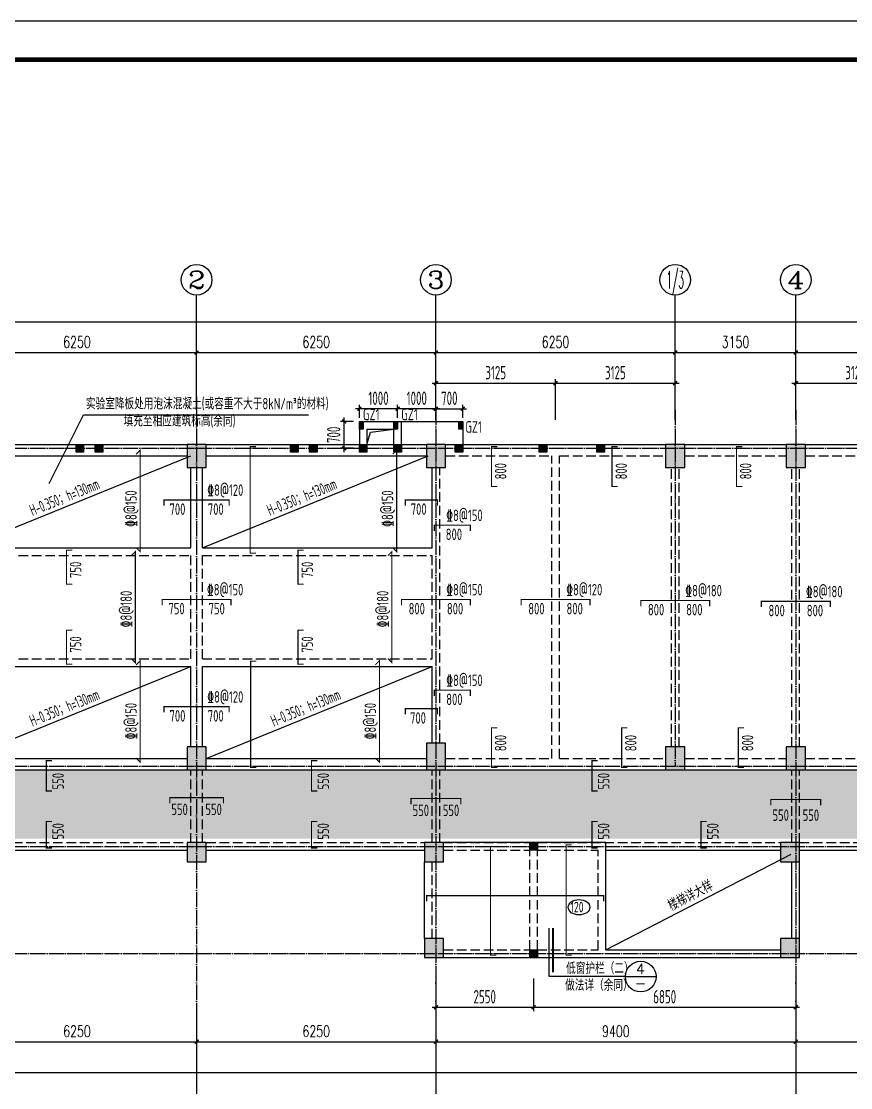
# Model space of a CAD drawing. Extents: x 139600 to 234074, y -135459 to 284050.
# Drawn here: x 151772 to 173433, y 21200 to 49050 of the extents above; entities that cross this region are included whole.
import ezdxf
from ezdxf.enums import TextEntityAlignment as Align

# ---------------------------------------------------------------- set-up
doc = ezdxf.new("R2010")
doc.units = 0
doc.header["$LTSCALE"] = 100
for name, pattern in [('CONTINOUS', [0]), ('DASHED', [0.75, 0.5, -0.25]), ('DOTE', [2.42, 2, -0.2, 0.02, -0.2]), ('HIDDEN', [7, 5, -2])]:
    doc.linetypes.add(name, pattern=pattern)
doc.layers.get('0').update_dxf_attribs({"linetype": 'CONTINUOUS'})
doc.layers.get('Defpoints').update_dxf_attribs({"linetype": 'CONTINUOUS'})
for name, color, linetype in [('AXIS', 3, 'CONTINUOUS'), ('AXIS_TEXT', 7, 'CONTINUOUS'), ('BEAM', 4, 'DASHED'), ('BEAM_CON', 4, 'CONTINUOUS'), ('B挑板&檐线', 6, 'CONTINUOUS'), ('B板筋标注', 7, 'CONTINUOUS'), ('B板细部尺寸标注', 9, 'CONTINUOUS'), ('COLU', 7, 'CONTINUOUS'), ('DOTE', 8, 'DOTE'), ('D大样&索引', 7, 'CONTINUOUS'), ('D洞口边线', 6, 'CONTINUOUS'), ('FSK_FREIN', 2, 'CONTINUOUS'), ('FSK_FTEXT', 4, 'CONTINUOUS'), ('FSK_ZREIN', 1, 'CONTINUOUS'), ('FSK_ZTEXT', 3, 'CONTINUOUS'), ('GZ', 2, 'CONTINUOUS'), ('T模板通用标注', 7, 'CONTINUOUS'), ('图框', 7, 'CONTINUOUS')]:
    doc.layers.add(name, color=color, linetype=linetype)
doc.styles.add('_TCH_AXIS', font='COMPLEX', dxfattribs={"bigfont": 'GBCBIG'})
doc.styles.add('_TCH_DIM', font='tssdeng.shx', dxfattribs={"width": 0.7, "bigfont": '1.shx'})
doc.styles.add('_TCH_DIM_T3', font='simplex_.ttf', dxfattribs={"width": 0.705882, "bigfont": 'GBCBIG'})
doc.styles.add('BW_Rein', font='Tssdeng.shx', dxfattribs={"width": 0.7, "bigfont": 'hztxt.shx'})
doc.styles.add('COMP', font='COMPLEX', dxfattribs={"bigfont": 'hztxt'})
doc.styles.add('COMPLEX', font='COMPLEX')
doc.styles.add('TSSD_Dimension', font='tssdeng.shx', dxfattribs={"width": 0.62, "bigfont": '1.shx'})
doc.styles.add('TSSD_Rein', font='Tssdeng.shx', dxfattribs={"width": 0.7, "bigfont": '1.shx'})
doc.dimstyles.new('_TCH_ARCH&&100', dxfattribs={"dimtxt": 297.5, "dimasz": 100, "dimexe": 250, "dimexo": 300, "dimgap": 126.25, "dimtad": 1, "dimdec": 0, "dimzin": 0, "dimdsep": 46, "dimtxsty": '_TCH_DIM_T3', "dimblk": 'ARCHTICK', "dimcen": 0.09, "dimclrt": 7, "dimazin": 2, "dimtfac": 1, "dimtdec": 0, "dimtix": 1, "dimtmove": 2, "dimatfit": 3, "dimfxl": 1, "dimtolj": 1, "dimtzin": 0, "dimarcsym": 0})
doc.dimstyles.new('TSSD_100_100', dxfattribs={"dimtxt": 350, "dimasz": 100, "dimexe": 100, "dimexo": 250, "dimgap": 100, "dimtad": 1, "dimdec": 0, "dimzin": 0, "dimdsep": 46, "dimtxsty": 'TSSD_Dimension', "dimblk": 'ARCHTICK', "dimblk1": 'ARCHTICK', "dimblk2": 'ARCHTICK', "dimcen": 0, "dimdle": 100, "dimclrt": 7, "dimadec": 0, "dimazin": 0, "dimtfac": 1, "dimtdec": 0, "dimtix": 1, "dimtmove": 2, "dimatfit": 3, "dimfxl": 1, "dimtolj": 1, "dimtzin": 0, "dimarcsym": 0})
doc.dimstyles.new('TSSD_100_100$0', dxfattribs={"dimtxt": 350, "dimasz": 150, "dimexe": 100, "dimexo": 50, "dimgap": 100, "dimtad": 1, "dimdec": 0, "dimzin": 0, "dimdsep": 46, "dimtxsty": 'TSSD_Rein', "dimblk": 'OBLIQUE', "dimcen": 0, "dimdle": 100, "dimclrt": 7, "dimadec": 0, "dimazin": 0, "dimtfac": 1, "dimtdec": 0, "dimtix": 1, "dimtmove": 2, "dimatfit": 3, "dimfxl": 250, "dimtolj": 1, "dimtzin": 0, "dimarcsym": 0})

# ---------------------------------------------------------------- blocks, each defined once
blk = doc.blocks.new('_AXISO')
blk.add_circle((0, 0), 0.5)
at = {"layer": 'AXIS_TEXT', "style": 'COMPLEX', "width": 1.041667}
blk.add_attdef('A', text='', height=0.56, dxfattribs=at).set_placement((-0.25, -0.28), (0.25, -0.28), align=Align.FIT)
blk = doc.blocks.new('_ArchTick')
at = {"color": 0, "linetype": 'ByBlock', "const_width": 0.4}
blk.add_lwpolyline([(-0.5, -0.5), (0.5, 0.5)], dxfattribs=at)
blk = doc.blocks.new('*D161')
at = {"layer": 'AXIS', "color": 0, "lineweight": -2}
for p, q in [((150100, 39200), (150100, 40650)), ((150100, 40400), (156350, 40400)), ((156350, 39200), (156350, 40650))]:
    blk.add_line(p, q, dxfattribs=at)
at = {"layer": 'Defpoints', "color": 0}
for p in [(156350, 40400), (150100, 38900), (156350, 38900)]:
    blk.add_point(p, dxfattribs=at)
at = {"layer": 'AXIS', "color": 0, "lineweight": -2, "xscale": 100, "yscale": 100, "zscale": 100, "rotation": 180}
blk.add_blockref('_ArchTick', (150100, 40400), dxfattribs=at)
at = {"layer": 'AXIS', "color": 0, "lineweight": -2, "xscale": 100, "yscale": 100, "zscale": 100}
blk.add_blockref('_ArchTick', (156350, 40400), dxfattribs=at)
at = {"layer": 'AXIS', "color": 7, "insert": (153225, 40675), "char_height": 297.5, "attachment_point": 5, "style": '_TCH_DIM_T3'}
blk.add_mtext('\\A1;6250', dxfattribs=at)
blk = doc.blocks.new('*D162')
at = {"layer": 'AXIS', "color": 0, "lineweight": -2}
for p, q in [((156350, 39200), (156350, 40650)), ((156350, 40400), (162600, 40400)), ((162600, 39200), (162600, 40650))]:
    blk.add_line(p, q, dxfattribs=at)
at = {"layer": 'Defpoints', "color": 0}
for p in [(162600, 40400), (156350, 38900), (162600, 38900)]:
    blk.add_point(p, dxfattribs=at)
at = {"layer": 'AXIS', "color": 0, "lineweight": -2, "xscale": 100, "yscale": 100, "zscale": 100, "rotation": 180}
blk.add_blockref('_ArchTick', (156350, 40400), dxfattribs=at)
at = {"layer": 'AXIS', "color": 0, "lineweight": -2, "xscale": 100, "yscale": 100, "zscale": 100}
blk.add_blockref('_ArchTick', (162600, 40400), dxfattribs=at)
at = {"layer": 'AXIS', "color": 7, "insert": (159475, 40675), "char_height": 297.5, "attachment_point": 5, "style": '_TCH_DIM_T3'}
blk.add_mtext('\\A1;6250', dxfattribs=at)
blk = doc.blocks.new('*D163')
at = {"layer": 'AXIS', "color": 0, "lineweight": -2}
for p, q in [((162600, 39200), (162600, 40650)), ((162600, 40400), (168850, 40400)), ((168850, 39200), (168850, 40650))]:
    blk.add_line(p, q, dxfattribs=at)
at = {"layer": 'Defpoints', "color": 0}
for p in [(168850, 40400), (162600, 38900), (168850, 38900)]:
    blk.add_point(p, dxfattribs=at)
at = {"layer": 'AXIS', "color": 0, "lineweight": -2, "xscale": 100, "yscale": 100, "zscale": 100, "rotation": 180}
blk.add_blockref('_ArchTick', (162600, 40400), dxfattribs=at)
at = {"layer": 'AXIS', "color": 0, "lineweight": -2, "xscale": 100, "yscale": 100, "zscale": 100}
blk.add_blockref('_ArchTick', (168850, 40400), dxfattribs=at)
at = {"layer": 'AXIS', "color": 7, "insert": (165725, 40675), "char_height": 297.5, "attachment_point": 5, "style": '_TCH_DIM_T3'}
blk.add_mtext('\\A1;6250', dxfattribs=at)
blk = doc.blocks.new('*D164')
at = {"layer": 'AXIS', "color": 0, "lineweight": -2}
for p, q in [((168850, 39200), (168850, 40650)), ((168850, 40400), (172000, 40400)), ((172000, 39200), (172000, 40650))]:
    blk.add_line(p, q, dxfattribs=at)
at = {"layer": 'Defpoints', "color": 0}
for p in [(172000, 40400), (168850, 38900), (172000, 38900)]:
    blk.add_point(p, dxfattribs=at)
at = {"layer": 'AXIS', "color": 0, "lineweight": -2, "xscale": 100, "yscale": 100, "zscale": 100, "rotation": 180}
blk.add_blockref('_ArchTick', (168850, 40400), dxfattribs=at)
at = {"layer": 'AXIS', "color": 0, "lineweight": -2, "xscale": 100, "yscale": 100, "zscale": 100}
blk.add_blockref('_ArchTick', (172000, 40400), dxfattribs=at)
at = {"layer": 'AXIS', "color": 7, "insert": (170425, 40675), "char_height": 297.5, "attachment_point": 5, "style": '_TCH_DIM_T3'}
blk.add_mtext('\\A1;3150', dxfattribs=at)
blk = doc.blocks.new('*D165')
at = {"layer": 'AXIS', "color": 0, "lineweight": -2}
for p, q in [((172000, 39200), (172000, 40650)), ((172000, 40400), (178250, 40400)), ((178250, 39200), (178250, 40650))]:
    blk.add_line(p, q, dxfattribs=at)
at = {"layer": 'Defpoints', "color": 0}
for p in [(178250, 40400), (172000, 38900), (178250, 38900)]:
    blk.add_point(p, dxfattribs=at)
at = {"layer": 'AXIS', "color": 0, "lineweight": -2, "xscale": 100, "yscale": 100, "zscale": 100, "rotation": 180}
blk.add_blockref('_ArchTick', (172000, 40400), dxfattribs=at)
at = {"layer": 'AXIS', "color": 0, "lineweight": -2, "xscale": 100, "yscale": 100, "zscale": 100}
blk.add_blockref('_ArchTick', (178250, 40400), dxfattribs=at)
at = {"layer": 'AXIS', "color": 7, "insert": (175125, 40675), "char_height": 297.5, "attachment_point": 5, "style": '_TCH_DIM_T3'}
blk.add_mtext('\\A1;6250', dxfattribs=at)
blk = doc.blocks.new('*D168')
at = {"layer": 'AXIS', "color": 0, "lineweight": -2}
for p, q in [((150100, 23100), (150100, 22150)), ((156350, 23100), (156350, 22150)), ((150100, 22400), (156350, 22400))]:
    blk.add_line(p, q, dxfattribs=at)
at = {"layer": 'Defpoints', "color": 0}
for p in [(150100, 23400), (156350, 23400), (156350, 22400)]:
    blk.add_point(p, dxfattribs=at)
at = {"layer": 'AXIS', "color": 0, "lineweight": -2, "xscale": 100, "yscale": 100, "zscale": 100, "rotation": 180}
blk.add_blockref('_ArchTick', (150100, 22400), dxfattribs=at)
at = {"layer": 'AXIS', "color": 0, "lineweight": -2, "xscale": 100, "yscale": 100, "zscale": 100}
blk.add_blockref('_ArchTick', (156350, 22400), dxfattribs=at)
at = {"layer": 'AXIS', "color": 7, "insert": (153225, 22675), "char_height": 297.5, "attachment_point": 5, "style": '_TCH_DIM_T3'}
blk.add_mtext('\\A1;6250', dxfattribs=at)
blk = doc.blocks.new('*D169')
at = {"layer": 'AXIS', "color": 0, "lineweight": -2}
for p, q in [((156350, 23100), (156350, 22150)), ((162600, 23100), (162600, 22150)), ((156350, 22400), (162600, 22400))]:
    blk.add_line(p, q, dxfattribs=at)
at = {"layer": 'Defpoints', "color": 0}
for p in [(156350, 23400), (162600, 23400), (162600, 22400)]:
    blk.add_point(p, dxfattribs=at)
at = {"layer": 'AXIS', "color": 0, "lineweight": -2, "xscale": 100, "yscale": 100, "zscale": 100, "rotation": 180}
blk.add_blockref('_ArchTick', (156350, 22400), dxfattribs=at)
at = {"layer": 'AXIS', "color": 0, "lineweight": -2, "xscale": 100, "yscale": 100, "zscale": 100}
blk.add_blockref('_ArchTick', (162600, 22400), dxfattribs=at)
at = {"layer": 'AXIS', "color": 7, "insert": (159475, 22675), "char_height": 297.5, "attachment_point": 5, "style": '_TCH_DIM_T3'}
blk.add_mtext('\\A1;6250', dxfattribs=at)
blk = doc.blocks.new('*D170')
at = {"layer": 'AXIS', "color": 0, "lineweight": -2}
for p, q in [((162600, 23100), (162600, 22150)), ((172000, 23100), (172000, 22150)), ((162600, 22400), (172000, 22400))]:
    blk.add_line(p, q, dxfattribs=at)
at = {"layer": 'Defpoints', "color": 0}
for p in [(162600, 23400), (172000, 23400), (172000, 22400)]:
    blk.add_point(p, dxfattribs=at)
at = {"layer": 'AXIS', "color": 0, "lineweight": -2, "xscale": 100, "yscale": 100, "zscale": 100, "rotation": 180}
blk.add_blockref('_ArchTick', (162600, 22400), dxfattribs=at)
at = {"layer": 'AXIS', "color": 0, "lineweight": -2, "xscale": 100, "yscale": 100, "zscale": 100}
blk.add_blockref('_ArchTick', (172000, 22400), dxfattribs=at)
at = {"layer": 'AXIS', "color": 7, "insert": (167300, 22675), "char_height": 297.5, "attachment_point": 5, "style": '_TCH_DIM_T3'}
blk.add_mtext('\\A1;9400', dxfattribs=at)
blk = doc.blocks.new('*D171')
at = {"layer": 'AXIS', "color": 0, "lineweight": -2}
for p, q in [((172000, 23100), (172000, 22150)), ((178250, 23100), (178250, 22150)), ((172000, 22400), (178250, 22400))]:
    blk.add_line(p, q, dxfattribs=at)
at = {"layer": 'Defpoints', "color": 0}
for p in [(172000, 23400), (178250, 23400), (178250, 22400)]:
    blk.add_point(p, dxfattribs=at)
at = {"layer": 'AXIS', "color": 0, "lineweight": -2, "xscale": 100, "yscale": 100, "zscale": 100, "rotation": 180}
blk.add_blockref('_ArchTick', (172000, 22400), dxfattribs=at)
at = {"layer": 'AXIS', "color": 0, "lineweight": -2, "xscale": 100, "yscale": 100, "zscale": 100}
blk.add_blockref('_ArchTick', (178250, 22400), dxfattribs=at)
at = {"layer": 'AXIS', "color": 7, "insert": (175125, 22675), "char_height": 297.5, "attachment_point": 5, "style": '_TCH_DIM_T3'}
blk.add_mtext('\\A1;6250', dxfattribs=at)
blk = doc.blocks.new('*D175')
at = {"layer": 'AXIS', "color": 0, "lineweight": -2}
for p, q in [((150100, 39200), (150100, 41450)), ((201850, 39200), (201850, 41450)), ((150100, 41200), (201850, 41200))]:
    blk.add_line(p, q, dxfattribs=at)
at = {"layer": 'Defpoints', "color": 0}
for p in [(201850, 41200), (150100, 38900), (201850, 38900)]:
    blk.add_point(p, dxfattribs=at)
at = {"layer": 'AXIS', "color": 0, "lineweight": -2, "xscale": 100, "yscale": 100, "zscale": 100, "rotation": 180}
blk.add_blockref('_ArchTick', (150100, 41200), dxfattribs=at)
at = {"layer": 'AXIS', "color": 0, "lineweight": -2, "xscale": 100, "yscale": 100, "zscale": 100}
blk.add_blockref('_ArchTick', (201850, 41200), dxfattribs=at)
at = {"layer": 'AXIS', "color": 7, "insert": (175975, 41475), "char_height": 297.5, "attachment_point": 5, "style": '_TCH_DIM_T3'}
blk.add_mtext('\\A1;51750', dxfattribs=at)
blk = doc.blocks.new('*D180')
at = {"layer": 'AXIS', "color": 0, "lineweight": -2}
for p, q in [((150100, 23100), (150100, 21350)), ((203950, 23100), (203950, 21350)), ((150100, 21600), (203950, 21600))]:
    blk.add_line(p, q, dxfattribs=at)
at = {"layer": 'Defpoints', "color": 0}
for p in [(150100, 23400), (203950, 23400), (203950, 21600)]:
    blk.add_point(p, dxfattribs=at)
at = {"layer": 'AXIS', "color": 0, "lineweight": -2, "xscale": 100, "yscale": 100, "zscale": 100, "rotation": 180}
blk.add_blockref('_ArchTick', (150100, 21600), dxfattribs=at)
at = {"layer": 'AXIS', "color": 0, "lineweight": -2, "xscale": 100, "yscale": 100, "zscale": 100}
blk.add_blockref('_ArchTick', (203950, 21600), dxfattribs=at)
at = {"layer": 'AXIS', "color": 7, "insert": (177025, 21875), "char_height": 297.5, "attachment_point": 5, "style": '_TCH_DIM_T3'}
blk.add_mtext('\\A1;53850', dxfattribs=at)
blk = doc.blocks.new('*D186')
at = {"layer": 'B板细部尺寸标注', "color": 0, "lineweight": -2}
for p, q in [((165625, 39600), (168950, 39600)), ((165725, 38645), (165725, 39700)), ((168850, 38645), (168850, 39700))]:
    blk.add_line(p, q, dxfattribs=at)
at = {"layer": 'Defpoints', "color": 0}
for p in [(168850, 39600), (165725, 38395), (168850, 38395)]:
    blk.add_point(p, dxfattribs=at)
at = {"layer": 'B板细部尺寸标注', "color": 0, "lineweight": -2, "xscale": 100, "yscale": 100, "zscale": 100, "rotation": 180}
blk.add_blockref('_ArchTick', (165725, 39600), dxfattribs=at)
at = {"layer": 'B板细部尺寸标注', "color": 0, "lineweight": -2, "xscale": 100, "yscale": 100, "zscale": 100}
blk.add_blockref('_ArchTick', (168850, 39600), dxfattribs=at)
at = {"layer": 'B板细部尺寸标注', "color": 7, "insert": (167288, 39875), "char_height": 350, "attachment_point": 5, "style": 'TSSD_Dimension'}
blk.add_mtext('\\A1;3125', dxfattribs=at)
blk = doc.blocks.new('*D187')
at = {"layer": 'B板细部尺寸标注', "color": 0, "lineweight": -2}
for p, q in [((162500, 39600), (165825, 39600)), ((162600, 38645), (162600, 39700)), ((165725, 38645), (165725, 39700))]:
    blk.add_line(p, q, dxfattribs=at)
at = {"layer": 'Defpoints', "color": 0}
for p in [(165725, 39600), (162600, 38395), (165725, 38395)]:
    blk.add_point(p, dxfattribs=at)
at = {"layer": 'B板细部尺寸标注', "color": 0, "lineweight": -2, "xscale": 100, "yscale": 100, "zscale": 100, "rotation": 180}
blk.add_blockref('_ArchTick', (162600, 39600), dxfattribs=at)
at = {"layer": 'B板细部尺寸标注', "color": 0, "lineweight": -2, "xscale": 100, "yscale": 100, "zscale": 100}
blk.add_blockref('_ArchTick', (165725, 39600), dxfattribs=at)
at = {"layer": 'B板细部尺寸标注', "color": 7, "insert": (164162, 39875), "char_height": 350, "attachment_point": 5, "style": 'TSSD_Dimension'}
blk.add_mtext('\\A1;3125', dxfattribs=at)
blk = doc.blocks.new('*D189')
at = {"layer": 'B板细部尺寸标注', "color": 0, "lineweight": -2}
for p, q in [((171900, 39600), (175225, 39600)), ((172000, 38645), (172000, 39700)), ((175125, 38645), (175125, 39700))]:
    blk.add_line(p, q, dxfattribs=at)
at = {"layer": 'Defpoints', "color": 0}
for p in [(175125, 39600), (172000, 38395), (175125, 38395)]:
    blk.add_point(p, dxfattribs=at)
at = {"layer": 'B板细部尺寸标注', "color": 0, "lineweight": -2, "xscale": 100, "yscale": 100, "zscale": 100, "rotation": 180}
blk.add_blockref('_ArchTick', (172000, 39600), dxfattribs=at)
at = {"layer": 'B板细部尺寸标注', "color": 0, "lineweight": -2, "xscale": 100, "yscale": 100, "zscale": 100}
blk.add_blockref('_ArchTick', (175125, 39600), dxfattribs=at)
at = {"layer": 'B板细部尺寸标注', "color": 7, "insert": (173562, 39875), "char_height": 350, "attachment_point": 5, "style": 'TSSD_Dimension'}
blk.add_mtext('\\A1;3125', dxfattribs=at)
blk = doc.blocks.new('*D190')
at = {"layer": 'B板细部尺寸标注', "color": 0, "lineweight": -2}
for p, q in [((162600, 24050), (162600, 23200)), ((165150, 24050), (165150, 23200)), ((162500, 23300), (165250, 23300))]:
    blk.add_line(p, q, dxfattribs=at)
at = {"layer": 'Defpoints', "color": 0}
for p in [(162600, 24300), (165150, 24300), (165150, 23300)]:
    blk.add_point(p, dxfattribs=at)
at = {"layer": 'B板细部尺寸标注', "color": 0, "lineweight": -2, "xscale": 100, "yscale": 100, "zscale": 100, "rotation": 180}
blk.add_blockref('_ArchTick', (162600, 23300), dxfattribs=at)
at = {"layer": 'B板细部尺寸标注', "color": 0, "lineweight": -2, "xscale": 100, "yscale": 100, "zscale": 100}
blk.add_blockref('_ArchTick', (165150, 23300), dxfattribs=at)
at = {"layer": 'B板细部尺寸标注', "color": 7, "insert": (163875, 23575), "char_height": 350, "attachment_point": 5, "style": 'TSSD_Dimension'}
blk.add_mtext('\\A1;2550', dxfattribs=at)
blk = doc.blocks.new('*D191')
at = {"layer": 'B板细部尺寸标注', "color": 0, "lineweight": -2}
for p, q in [((165150, 24050), (165150, 23200)), ((172000, 24050), (172000, 23200)), ((165050, 23300), (172100, 23300))]:
    blk.add_line(p, q, dxfattribs=at)
at = {"layer": 'Defpoints', "color": 0}
for p in [(165150, 24300), (172000, 24300), (172000, 23300)]:
    blk.add_point(p, dxfattribs=at)
at = {"layer": 'B板细部尺寸标注', "color": 0, "lineweight": -2, "xscale": 100, "yscale": 100, "zscale": 100, "rotation": 180}
blk.add_blockref('_ArchTick', (165150, 23300), dxfattribs=at)
at = {"layer": 'B板细部尺寸标注', "color": 0, "lineweight": -2, "xscale": 100, "yscale": 100, "zscale": 100}
blk.add_blockref('_ArchTick', (172000, 23300), dxfattribs=at)
at = {"layer": 'B板细部尺寸标注', "color": 7, "insert": (168575, 23575), "char_height": 350, "attachment_point": 5, "style": 'TSSD_Dimension'}
blk.add_mtext('\\A1;6850', dxfattribs=at)
blk = doc.blocks.new('A2+1_2')
at = {"layer": '图框'}
blk.add_lwpolyline([(0, 0), (89100, 0), (89100, 42000), (0, 42000)], close=True, dxfattribs=at)
at = {"layer": '图框', "const_width": 120}
blk.add_lwpolyline([(2500, 1000), (88100, 1000), (88100, 41000), (2500, 41000)], close=True, dxfattribs=at)
blk = doc.blocks.new('A$C000F6301')
at = {"layer": 'D大样&索引', "color": 6}
blk.add_line((0, 0), (800, 0), dxfattribs=at)
blk.add_circle((400, 0), 400, dxfattribs=at)
blk = doc.blocks.new('*D1705')
at = {"layer": 'B板细部尺寸标注', "color": 0, "lineweight": -2}
for p, q in [((160450, 38600), (160106, 38600)), ((160206, 37800), (160206, 38700)), ((160450, 37900), (160106, 37900))]:
    blk.add_line(p, q, dxfattribs=at)
at = {"layer": 'Defpoints', "color": 0}
for p in [(160206, 38600), (160700, 38600), (160700, 37900)]:
    blk.add_point(p, dxfattribs=at)
at = {"layer": 'B板细部尺寸标注', "color": 0, "lineweight": -2, "xscale": 100, "yscale": 100, "zscale": 100}
for p, rotation in [((160206, 38600), 90), ((160206, 37900), 270)]:
    blk.add_blockref('_ArchTick', p, dxfattribs=dict(at, rotation=rotation))
at = {"layer": 'B板细部尺寸标注', "color": 7, "insert": (159931, 38250), "char_height": 350, "attachment_point": 5, "rotation": 90, "style": 'TSSD_Dimension'}
blk.add_mtext('\\A1;700', dxfattribs=at)
blk = doc.blocks.new('*D1706')
at = {"layer": 'B板细部尺寸标注', "color": 0, "lineweight": -2}
for p, q in [((162600, 38693), (162600, 39031)), ((163300, 38693), (163300, 39031)), ((162500, 38931), (163400, 38931))]:
    blk.add_line(p, q, dxfattribs=at)
at = {"layer": 'Defpoints', "color": 0}
for p in [(163300, 38931), (162600, 38443), (163300, 38443)]:
    blk.add_point(p, dxfattribs=at)
at = {"layer": 'B板细部尺寸标注', "color": 0, "lineweight": -2, "xscale": 100, "yscale": 100, "zscale": 100, "rotation": 180}
blk.add_blockref('_ArchTick', (162600, 38931), dxfattribs=at)
at = {"layer": 'B板细部尺寸标注', "color": 0, "lineweight": -2, "xscale": 100, "yscale": 100, "zscale": 100}
blk.add_blockref('_ArchTick', (163300, 38931), dxfattribs=at)
at = {"layer": 'B板细部尺寸标注', "color": 7, "insert": (162950, 39206), "char_height": 350, "attachment_point": 5, "style": 'TSSD_Dimension'}
blk.add_mtext('\\A1;700', dxfattribs=at)
blk = doc.blocks.new('*D1707')
at = {"layer": 'B板细部尺寸标注', "color": 0, "lineweight": -2}
for p, q in [((161600, 38693), (161600, 39031)), ((162600, 38693), (162600, 39031)), ((162700, 38931), (161500, 38931))]:
    blk.add_line(p, q, dxfattribs=at)
at = {"layer": 'Defpoints', "color": 0}
for p in [(161600, 38931), (161600, 38443), (162600, 38443)]:
    blk.add_point(p, dxfattribs=at)
at = {"layer": 'B板细部尺寸标注', "color": 0, "lineweight": -2, "xscale": 100, "yscale": 100, "zscale": 100, "rotation": 180}
blk.add_blockref('_ArchTick', (161600, 38931), dxfattribs=at)
at = {"layer": 'B板细部尺寸标注', "color": 0, "lineweight": -2, "xscale": 100, "yscale": 100, "zscale": 100}
blk.add_blockref('_ArchTick', (162600, 38931), dxfattribs=at)
at = {"layer": 'B板细部尺寸标注', "color": 7, "insert": (162100, 39206), "char_height": 350, "attachment_point": 5, "style": 'TSSD_Dimension'}
blk.add_mtext('\\A1;1000', dxfattribs=at)
blk = doc.blocks.new('*D1708')
at = {"layer": 'B板细部尺寸标注', "color": 0, "lineweight": -2}
for p, q in [((160600, 38693), (160600, 39031)), ((161600, 38693), (161600, 39031)), ((161700, 38931), (160500, 38931))]:
    blk.add_line(p, q, dxfattribs=at)
at = {"layer": 'Defpoints', "color": 0}
for p in [(160600, 38931), (160600, 38443), (161600, 38443)]:
    blk.add_point(p, dxfattribs=at)
at = {"layer": 'B板细部尺寸标注', "color": 0, "lineweight": -2, "xscale": 100, "yscale": 100, "zscale": 100, "rotation": 180}
blk.add_blockref('_ArchTick', (160600, 38931), dxfattribs=at)
at = {"layer": 'B板细部尺寸标注', "color": 0, "lineweight": -2, "xscale": 100, "yscale": 100, "zscale": 100}
blk.add_blockref('_ArchTick', (161600, 38931), dxfattribs=at)
at = {"layer": 'B板细部尺寸标注', "color": 7, "insert": (161100, 39206), "char_height": 350, "attachment_point": 5, "style": 'TSSD_Dimension'}
blk.add_mtext('\\A1;1000', dxfattribs=at)
blk = doc.blocks.new('GZ')
at = {"layer": 'GZ'}
blk.add_hatch(color=252, dxfattribs=at).paths.add_polyline_path([(200, 0), (0, 0), (0, 200), (200, 200)])
at = {"layer": 'GZ', "color": 2}
blk.add_lwpolyline([(200, 0), (0, 0), (0, 200), (200, 200)], close=True, dxfattribs=at)
blk = doc.blocks.new('GZ1')
at = {"layer": 'GZ'}
blk.add_hatch(color=252, dxfattribs=at).paths.add_polyline_path([(100, 200), (0, 200), (0, 0), (100, 0)])
at = {"layer": 'GZ', "color": 2}
blk.add_lwpolyline([(100, 0), (0, 0), (0, 200), (100, 200)], close=True, dxfattribs=at)
blk = doc.blocks.new('A$C7B5C40C7')
at = {"layer": 'GZ'}
for name, p in [('GZ1', (10600, 400)), ('GZ1', (11500, 400)), ('GZ1', (13200, 400)), ('GZ', (3200, -200)), ('GZ', (3700, -200)), ('GZ', (8800, -200)), ('GZ', (9300, -200)), ('GZ', (15300, -200)), ('GZ', (16800, -200)), ('GZ', (10600, -200)), ('GZ', (11500, -200)), ('GZ', (13100, -200)), ('GZ', (15050, -10600)), ('GZ', (15050, -13400))]:
    blk.add_blockref(name, p, dxfattribs=at)
at = {"layer": 'GZ', "color": 2, "style": '_TCH_DIM', "width": 0.705882}
for p in [(10694, 632), (11694, 632), (13369, 307)]:
    blk.add_text('GZ1', height=300, dxfattribs=at).set_placement(p)

msp = doc.modelspace()

# ---------------------------------------------------------------- hatches: boundary and pattern name
at = {"layer": 'B板筋标注'}
h = msp.add_hatch(dxfattribs=at)
h.set_pattern_fill('CROSS', color=6, scale=50, style=0)
h.set_pattern_definition([(0, (150000, 141000), (317.5, 317.5), [158.75, -476.25]), (90, (150079.38, 140920.62), (-317.5, 317.5), [158.75, -476.25])])
h.paths.add_polyline_path([(150300, 27700), (190650, 27700), (190650, 27500), (205650, 27500), (205650, 29500), (197750, 29500), (197750, 29800), (190950, 29800), (190950, 29500), (150300, 29500)])
at = {"layer": 'COLU'}
for points in [[(156600, 37400), (156600, 38000), (156100, 38000), (156100, 37400)], [(162850, 37400), (162850, 38000), (162350, 38000), (162350, 37400)], [(169100, 37400), (169100, 38000), (168600, 38000), (168600, 37400)], [(172250, 37400), (172250, 38000), (171750, 38000), (171750, 37400)], [(156600, 29500), (156600, 30100), (156100, 30100), (156100, 29500)], [(162850, 29500), (162850, 30200), (162350, 30200), (162350, 29500)], [(169100, 29500), (169100, 30100), (168600, 30100), (168600, 29500)], [(172250, 29500), (172250, 30100), (171750, 30100), (171750, 29500)], [(156600, 27100), (156600, 27600), (156100, 27600), (156100, 27100)], [(162800, 27100), (162800, 27600), (162300, 27600), (162300, 27100)], [(172100, 27100), (172100, 27600), (171600, 27600), (171600, 27100)], [(162800, 24600), (162800, 25100), (162300, 25100), (162300, 24600)], [(172100, 24600), (172100, 25100), (171600, 25100), (171600, 24600)]]:
    msp.add_hatch(color=251, dxfattribs=at).paths.add_polyline_path(points)

# ---------------------------------------------------------------- linework, layer by layer
at = {"layer": 'AXIS'}
for p, q in [((156350, 38900), (156350, 41900)), ((162600, 38900), (162600, 41900)), ((168850, 38900), (168850, 41900)), ((172000, 38900), (172000, 41900)), ((156350, 23400), (156350, 20900)), ((162600, 23400), (162600, 20900)), ((172000, 23400), (172000, 20900))]:
    msp.add_line(p, q, dxfattribs=at)
at = {"layer": 'BEAM', "linetype": 'HIDDEN', "ltscale": 0.5}
for p, q in [((162850, 37700), (165625, 37700)), ((165625, 29800), (165625, 37700)), ((165825, 37700), (168600, 37700)), ((165825, 29800), (165825, 37700)), ((169100, 37700), (171750, 37700)), ((172250, 37700), (175025, 37700)), ((162700, 30200), (162700, 37400)), ((168750, 30100), (168750, 37400)), ((168950, 30100), (168950, 37400)), ((171900, 30100), (171900, 37400)), ((172100, 30100), (172100, 37400)), ((150300, 35100), (156200, 35100)), ((156200, 32400), (156200, 35100)), ((156500, 35100), (162500, 35100)), ((156500, 32400), (156500, 35100)), ((162500, 32400), (162500, 35100)), ((150300, 32400), (156200, 32400)), ((156500, 32400), (162500, 32400)), ((162850, 29800), (165625, 29800)), ((165825, 29800), (168600, 29800)), ((169100, 29800), (171750, 29800)), ((172250, 29800), (175025, 29800)), ((156200, 27600), (156200, 29500)), ((156500, 27600), (156500, 29500)), ((162500, 27600), (162500, 29500)), ((162700, 27600), (162700, 29500)), ((171900, 27600), (171900, 29500)), ((172100, 27600), (172100, 29500)), ((150500, 27600), (156100, 27600)), ((156600, 27600), (162300, 27600)), ((162800, 27600), (171600, 27600)), ((172100, 27600), (178000, 27600)), ((162800, 27400), (165050, 27400)), ((165050, 24800), (165050, 27400)), ((165250, 24800), (165250, 27400)), ((165250, 27400), (166840, 27400)), ((166840, 24800), (166840, 27400)), ((162500, 25100), (162500, 27100)), ((162800, 24800), (165050, 24800)), ((165250, 24800), (166840, 24800))]:
    msp.add_line(p, q, dxfattribs=at)
at = {"layer": 'BEAM_CON'}
for p, q in [((160600, 38600), (161700, 38600)), ((160600, 38600), (160600, 38000)), ((161700, 38000), (161700, 38600)), ((160800, 38400), (161500, 38400)), ((160800, 38400), (160800, 38000)), ((161500, 38000), (161500, 38400)), ((150500, 38000), (156100, 38000)), ((156600, 38000), (160600, 38000)), ((160800, 38000), (161500, 38000)), ((161700, 38000), (162350, 38000)), ((162850, 38000), (168600, 38000)), ((169100, 38000), (171750, 38000)), ((172250, 38000), (176250, 38000)), ((150500, 37700), (156100, 37700)), ((156600, 37700), (162350, 37700)), ((156200, 35300), (156200, 37400)), ((156500, 35300), (156500, 37400)), ((162500, 35300), (162500, 37400)), ((150300, 35300), (156200, 35300)), ((156500, 35300), (162500, 35300)), ((150300, 32200), (156200, 32200)), ((156200, 30100), (156200, 32200)), ((156500, 32200), (162500, 32200)), ((156500, 30100), (156500, 32200)), ((162500, 30200), (162500, 32200)), ((150500, 29800), (156100, 29800)), ((156600, 29800), (162350, 29800)), ((150500, 29500), (156100, 29500)), ((156600, 29500), (162350, 29500)), ((162850, 29500), (168600, 29500)), ((169100, 29500), (171750, 29500)), ((172250, 29500), (178000, 29500)), ((165050, 27600), (162800, 27600)), ((167040, 27600), (165050, 27600)), ((167040, 24800), (167040, 27600)), ((150500, 27400), (156100, 27400)), ((156600, 27400), (162300, 27400)), ((167040, 27400), (171600, 27400)), ((172100, 27400), (178000, 27400)), ((162300, 25100), (162300, 27100)), ((171900, 25100), (171900, 27100)), ((172100, 25100), (172100, 27100)), ((167040, 24800), (171600, 24800)), ((162800, 24600), (171600, 24600))]:
    msp.add_line(p, q, dxfattribs=at)
at = {"layer": 'B挑板&檐线'}
msp.add_lwpolyline([(161700, 38000), (161700, 38600), (163300, 38600), (163300, 38000)], dxfattribs=at)
at = {"layer": 'B板筋标注'}
for p, q in [((152500, 36975), (153400, 38775)), ((153400, 38775), (159275, 38775)), ((150300, 35300), (156200, 37700)), ((156500, 35300), (162400, 37700)), ((150300, 29800), (156200, 32200)), ((156600, 29800), (162500, 32200))]:
    msp.add_line(p, q, dxfattribs=at)
at = {"layer": 'B板筋标注', "color": 2, "linetype": 'CONTINOUS', "ltscale": 5}
msp.add_ellipse((166337.5, 25912.5), major_axis=(-283.5, 0), ratio=0.7083334, dxfattribs=at)
at = {"layer": 'COLU'}
for points in [[(156600, 37400), (156600, 38000), (156100, 38000), (156100, 37400)], [(162850, 37400), (162850, 38000), (162350, 38000), (162350, 37400)], [(169100, 37400), (169100, 38000), (168600, 38000), (168600, 37400)], [(172250, 37400), (172250, 38000), (171750, 38000), (171750, 37400)], [(156600, 29500), (156600, 30100), (156100, 30100), (156100, 29500)], [(162850, 29500), (162850, 30200), (162350, 30200), (162350, 29500)], [(169100, 29500), (169100, 30100), (168600, 30100), (168600, 29500)], [(172250, 29500), (172250, 30100), (171750, 30100), (171750, 29500)], [(156600, 27100), (156600, 27600), (156100, 27600), (156100, 27100)], [(162800, 27100), (162800, 27600), (162300, 27600), (162300, 27100)], [(172100, 27100), (172100, 27600), (171600, 27600), (171600, 27100)], [(162800, 24600), (162800, 25100), (162300, 25100), (162300, 24600)], [(172100, 24600), (172100, 25100), (171600, 25100), (171600, 24600)]]:
    msp.add_lwpolyline(points, close=True, dxfattribs=at)
at = {"layer": 'DOTE', "ltscale": 2}
for p, q in [((156350, 38900), (156350, 23400)), ((162600, 38900), (162600, 23400)), ((168850, 38900), (168850, 29600)), ((172000, 38900), (172000, 23400)), ((149100, 37900), (207300, 37900)), ((149100, 29600), (207300, 29600)), ((149100, 27500), (207300, 27500)), ((149100, 24700), (207300, 24700))]:
    msp.add_line(p, q, dxfattribs=at)
at = {"layer": 'D大样&索引', "color": 6}
for p, q in [((165557.1, 24100), (165557.1, 25365.9)), ((167548.4, 24100), (165557.1, 24100))]:
    msp.add_line(p, q, dxfattribs=at)
at = {"layer": 'D大样&索引', "color": 6, "const_width": 50}
msp.add_lwpolyline([(165661, 24209.4), (165661, 25365.9)], dxfattribs=at)
at = {"layer": 'D洞口边线'}
msp.add_lwpolyline([(160800, 38000), (160895.8, 38320.8), (161500, 38400)], dxfattribs=at)
at = {"layer": 'FSK_FREIN', "const_width": 30}
for points in [[(157900.5, 35160), (157750.5, 35160), (157750.5, 37940), (157900.5, 37940)], [(164200, 36900), (164050, 36900), (164050, 37940), (164200, 37940)], [(167350, 36900), (167200, 36900), (167200, 37940), (167350, 37940)], [(170600, 36900), (170450, 36900), (170450, 37940), (170600, 37940)], [(155500, 36400), (155500, 36550), (157200, 36550), (157200, 36400)], [(161800, 36400), (161800, 36550), (162640, 36550), (162640, 36400)], [(162560, 35742), (162560, 35892), (163500, 35892), (163500, 35742)], [(153100, 34350), (152950, 34350), (152950, 35240), (153100, 35240)], [(159150, 34350), (159000, 34350), (159000, 35240), (159150, 35240)], [(155450, 33800), (155450, 33950), (157250, 33950), (157250, 33800)], [(161700, 33800), (161700, 33950), (163500, 33950), (163500, 33800)], [(164825, 33800), (164825, 33950), (166625, 33950), (166625, 33800)], [(167950, 33775), (167950, 33925), (169750, 33925), (169750, 33775)], [(171100, 33750), (171100, 33900), (172900, 33900), (172900, 33750)], [(153100, 32260), (152950, 32260), (152950, 33150), (153100, 33150)], [(159150, 32260), (159000, 32260), (159000, 33150), (159150, 33150)], [(157909.9, 29560), (157759.9, 29560), (157759.9, 32340), (157909.9, 32340)], [(162560, 31433.4), (162560, 31583.4), (163500, 31583.4), (163500, 31433.4)], [(155500, 31000), (155500, 31150), (157200, 31150), (157200, 31000)], [(161800, 30947.1), (161800, 31097.1), (162640, 31097.1), (162640, 30947.1)], [(164200, 29560), (164050, 29560), (164050, 30600), (164200, 30600)], [(167600, 29560), (167450, 29560), (167450, 30600), (167600, 30600)], [(170650, 29560), (170500, 29560), (170500, 30600), (170650, 30600)], [(152575, 28950), (152425, 28950), (152425, 29740), (152575, 29740)], [(159500, 28950), (159350, 28950), (159350, 29740), (159500, 29740)], [(166825, 28950), (166675, 28950), (166675, 29740), (166825, 29740)], [(155650, 28625), (155650, 28775), (157050, 28775), (157050, 28625)], [(161950, 28600), (161950, 28750), (163250, 28750), (163250, 28600)], [(171350, 28575), (171350, 28725), (172650, 28725), (172650, 28575)], [(152575, 27460), (152425, 27460), (152425, 28150), (152575, 28150)], [(159500, 27460), (159350, 27460), (159350, 28150), (159500, 28150)], [(166825, 27460), (166675, 27460), (166675, 28150), (166825, 28150)], [(169675, 27460), (169525, 27460), (169525, 28150), (169675, 28150)], [(164175.5, 24660), (164025.5, 24660), (164025.5, 27500), (164175.5, 27500)], [(166149.7, 24660), (165999.7, 24660), (165999.7, 27540), (166149.7, 27540)], [(162360, 26064.8), (162360, 26214.8), (166980, 26214.8), (166980, 26064.8)]]:
    msp.add_lwpolyline(points, dxfattribs=at)
at = {"layer": 'FSK_ZREIN', "const_width": 30}
for points in [[(154768.9, 37743.9), (154875, 37850), (154875, 35200), (154768.9, 35306.1)], [(161468.9, 37743.9), (161575, 37850), (161575, 35200), (161468.9, 35306.1)], [(154643.9, 35093.9), (154750, 35200), (154750, 32300), (154643.9, 32406.1)], [(161343.9, 35093.9), (161450, 35200), (161450, 32300), (161343.9, 32406.1)], [(154768.9, 32243.9), (154875, 32350), (154875, 29700), (154768.9, 29806.1)], [(161018.9, 32243.9), (161125, 32350), (161125, 29700), (161018.9, 29806.1)]]:
    msp.add_lwpolyline(points, dxfattribs=at)
at = {"layer": 'T模板通用标注'}
msp.add_line((167040, 24800), (171875, 27300), dxfattribs=at)

# ---------------------------------------------------------------- block references
msp.add_blockref('A2+1_2', (139600, 7050))
at = {"layer": 'AXIS'}
ref = msp.add_blockref('_AXISO', (156350, 42300), dxfattribs=dict(at, xscale=800, yscale=800, zscale=800))
ref.add_attrib('A', '2', dxfattribs={"layer": 'AXIS_TEXT', "height": 452.5, "style": '_TCH_AXIS', "width": 1.5}).set_placement((156123.7, 42073.7), (156576.3, 42073.7), align=Align.FIT)
ref = msp.add_blockref('_AXISO', (162600, 42300), dxfattribs=dict(at, xscale=800, yscale=800, zscale=800))
ref.add_attrib('A', '3', dxfattribs={"layer": 'AXIS_TEXT', "height": 452.5, "style": '_TCH_AXIS', "width": 1.5}).set_placement((162373.7, 42073.7), (162826.3, 42073.7), align=Align.FIT)
ref = msp.add_blockref('_AXISO', (168850, 42300), dxfattribs=dict(at, xscale=800, yscale=800, zscale=800))
ref.add_attrib('A', '1/3', dxfattribs={"layer": 'AXIS_TEXT', "height": 452.55, "style": '_TCH_AXIS', "width": 0.411765}).set_placement((168623.7, 42073.7), (169076.3, 42073.7), align=Align.FIT)
ref = msp.add_blockref('_AXISO', (172000, 42300), dxfattribs=dict(at, xscale=800, yscale=800, zscale=800))
ref.add_attrib('A', '4', dxfattribs={"layer": 'AXIS_TEXT', "height": 452.5, "style": '_TCH_AXIS', "width": 1.3125}).set_placement((171773.7, 42073.7), (172226.3, 42073.7), align=Align.FIT)
at = {"layer": 'D大样&索引'}
msp.add_blockref('A$C000F6301', (167548.4, 24100), dxfattribs=at)
at = {"layer": 'GZ'}
msp.add_blockref('A$C7B5C40C7', (150000, 38000), dxfattribs=at)

# ---------------------------------------------------------------- texts
at = {"layer": 'B板筋标注', "style": 'TSSD_Rein', "width": 0.7}
for s, p in [('实验室降板处用泡沫混凝土(或容重不大于8kN/m%%1403%%141的材料)', (153458.5, 38825)), ('填充至相应建筑标高(余同)', (154444, 38376.9))]:
    msp.add_text(s, height=300, dxfattribs=at).set_placement(p, align=Align.BOTTOM_LEFT)
at = {"layer": 'B板筋标注', "style": 'TSSD_Rein', "width": 0.6}
for p in [(152064.8, 36125.8), (158264.8, 36125.8), (152064.8, 30625.8), (158364.8, 30625.8)]:
    msp.add_text('H-0.350；h=130mm', height=300, rotation=22.13549, dxfattribs=at).set_placement(p)
at = {"layer": 'B板筋标注', "color": 2, "linetype": 'CONTINOUS', "ltscale": 5, "style": 'TSSD_Rein', "width": 0.7}
msp.add_text('120', height=275, dxfattribs=at).set_placement((166113.5, 25779.6))
at = {"layer": 'D大样&索引', "color": 6, "style": 'TSSD_Rein', "width": 0.7}
for s, p in [('低窗护栏（二）', (166001.2, 24170.7)), ('做法详（余同）', (165975.1, 23728.8))]:
    msp.add_text(s, height=300, rotation=360, dxfattribs=at).set_placement(p)
at = {"layer": 'D大样&索引', "color": 6, "style": 'COMP'}
for s, p in [('4', (167941, 24163.7)), ('-', (167943.2, 23795.4))]:
    msp.add_text(s, height=275, rotation=360, dxfattribs=at).set_placement(p, align=Align.CENTER)
at = {"layer": 'FSK_FTEXT', "style": 'BW_Rein', "width": 0.7}
for s, p in [('800', (164140, 37300)), ('800', (167290, 37300)), ('800', (170540, 37300)), ('750', (153040, 34725)), ('750', (159090, 34725)), ('750', (153040, 32775)), ('750', (159090, 32775)), ('800', (164140, 30200)), ('800', (167540, 30200)), ('800', (170590, 30200))]:
    msp.add_text(s, height=300, rotation=90, dxfattribs=at).set_placement(p, align=Align.TOP_CENTER)
for s, p in [('%%1328@120', (157570.2, 36655.8)), ('%%1328@150', (163820.2, 35997.8)), ('%%1328@150', (157570.2, 34055.8)), ('%%1328@150', (163820.2, 34055.8)), ('%%1328@120', (166945.2, 34055.8)), ('%%1328@180', (170070.2, 34030.8)), ('%%1328@180', (173220.2, 34005.8)), ('%%1328@150', (163820.2, 31689.3)), ('%%1328@120', (157570.2, 31255.8))]:
    msp.add_text(s, height=300, dxfattribs=at).set_placement(p, align=Align.RIGHT)
for s, p in [('700', (155850, 36460)), ('700', (156850, 36460)), ('700', (162150, 36460)), ('800', (163070.1, 35802)), ('750', (155825, 33860)), ('750', (156875, 33860)), ('800', (162100, 33860)), ('800', (163100, 33860)), ('800', (165225, 33860)), ('800', (166225, 33860)), ('800', (168350, 33835)), ('800', (169350, 33835)), ('800', (171500, 33810)), ('800', (172500, 33810)), ('800', (163082.8, 31493.4)), ('700', (155850, 31060)), ('700', (156850, 31060)), ('700', (162130.9, 31007.1))]:
    msp.add_text(s, height=300, dxfattribs=at).set_placement(p, align=Align.TOP_CENTER)
for p in [(152582.5, 29420), (159507.5, 29420), (166832.5, 29420)]:
    msp.add_text('550', height=300, rotation=90, dxfattribs=at).set_placement(p, align=Align.TOP_RIGHT)
for p in [(156120, 28617.5), (162420, 28592.5), (171820, 28467.5)]:
    msp.add_text('550', height=300, dxfattribs=at).set_placement(p, align=Align.TOP_RIGHT)
for p in [(156580, 28617.5), (162780, 28592.5), (172180, 28467.5)]:
    msp.add_text('550', height=300, dxfattribs=at).set_placement(p, align=Align.TOP_LEFT)
for p in [(152582.5, 27680), (159507.5, 27680), (166832.5, 27680), (169682.5, 27680)]:
    msp.add_text('550', height=300, rotation=90, dxfattribs=at).set_placement(p, align=Align.TOP_LEFT)
at = {"layer": 'FSK_ZTEXT', "style": 'BW_Rein', "width": 0.7}
for s, p in [('%%1328@150', (154785, 35845.7)), ('%%1328@150', (161485, 35845.7)), ('%%1328@180', (154660, 33220.7)), ('%%1328@180', (161360, 33220.7)), ('%%1328@150', (154785, 30295.7)), ('%%1328@150', (161035, 30295.7))]:
    msp.add_text(s, height=300, rotation=90, dxfattribs=at).set_placement(p)
at = {"layer": 'T模板通用标注', "style": 'TSSD_Rein', "width": 0.8}
msp.add_text('楼梯详大样', height=300, rotation=27.34181, dxfattribs=at).set_placement((168754.6, 25799.1))

# ---------------------------------------------------------------- dimensions: what is measured, and where the dimension line sits
at = {"layer": 'AXIS'}
for p1, p2, distance, picture, middle in [((150100, 38900), (201850, 38900), 2300, '*D175', (175975, 41475)), ((150100, 38900), (156350, 38900), 1500, '*D161', (153225, 40675)), ((156350, 38900), (162600, 38900), 1500, '*D162', (159475, 40675)), ((162600, 38900), (168850, 38900), 1500, '*D163', (165725, 40675)), ((168850, 38900), (172000, 38900), 1500, '*D164', (170425, 40675)), ((172000, 38900), (178250, 38900), 1500, '*D165', (175125, 40675)), ((150100, 23400), (156350, 23400), -1000, '*D168', (153225, 22675)), ((150100, 23400), (203950, 23400), -1800, '*D180', (177025, 21875)), ((156350, 23400), (162600, 23400), -1000, '*D169', (159475, 22675)), ((162600, 23400), (172000, 23400), -1000, '*D170', (167300, 22675)), ((172000, 23400), (178250, 23400), -1000, '*D171', (175125, 22675))]:
    dim = msp.add_aligned_dim(p1=p1, p2=p2, distance=distance, dimstyle='_TCH_ARCH&&100', dxfattribs=at)
    dim.commit()
    dim.dimension.update_dxf_attribs({"geometry": picture, "text_midpoint": middle})
at = {"layer": 'B板细部尺寸标注'}
for base, p1, p2, picture, middle in [((165725, 39600), (162600, 38394.9), (165725, 38394.9), '*D187', (164162.5, 39875)), ((168850, 39600), (165725, 38394.9), (168850, 38394.9), '*D186', (167287.5, 39875)), ((175125, 39600), (172000, 38394.9), (175125, 38394.9), '*D189', (173562.5, 39875)), ((163300, 38930.7), (162600, 38442.7), (163300, 38442.7), '*D1706', (162950, 39205.7))]:
    dim = msp.add_linear_dim(base=base, p1=p1, p2=p2, dimstyle='TSSD_100_100', dxfattribs=at)
    dim.commit()
    dim.dimension.update_dxf_attribs({"geometry": picture, "text_midpoint": middle})
for base, p1, p2, picture, middle in [((160600, 38930.7), (161600, 38442.7), (160600, 38442.7), '*D1708', (161100, 39205.7)), ((161600, 38930.7), (162600, 38442.7), (161600, 38442.7), '*D1707', (162100, 39205.7))]:
    dim = msp.add_linear_dim(base=base, p1=p1, p2=p2, dimstyle='TSSD_100_100$0', override={"dimasz": 100, "dimexo": 250, "dimtxsty": 'TSSD_Dimension', "dimblk": 'ArchTick', "dimblk1": 'ArchTick', "dimblk2": 'ArchTick'}, dxfattribs=at)
    dim.commit()
    dim.dimension.update_dxf_attribs({"geometry": picture, "text_midpoint": middle})
dim = msp.add_linear_dim(base=(160206.2, 38600), p1=(160700.5, 37900), p2=(160700.5, 38600), angle=90, dimstyle='TSSD_100_100', dxfattribs=at)
dim.commit()
dim.dimension.update_dxf_attribs({"geometry": '*D1705', "text_midpoint": (159931.2, 38250)})
for p1, p2, picture, middle in [((162600, 24300), (165150, 24300), '*D190', (163875, 23575)), ((165150, 24300), (172000, 24300), '*D191', (168575, 23575))]:
    dim = msp.add_aligned_dim(p1=p1, p2=p2, distance=-1000, dimstyle='TSSD_100_100', dxfattribs=at)
    dim.commit()
    dim.dimension.update_dxf_attribs({"geometry": picture, "text_midpoint": middle})

doc.saveas('drawing.dxf')
